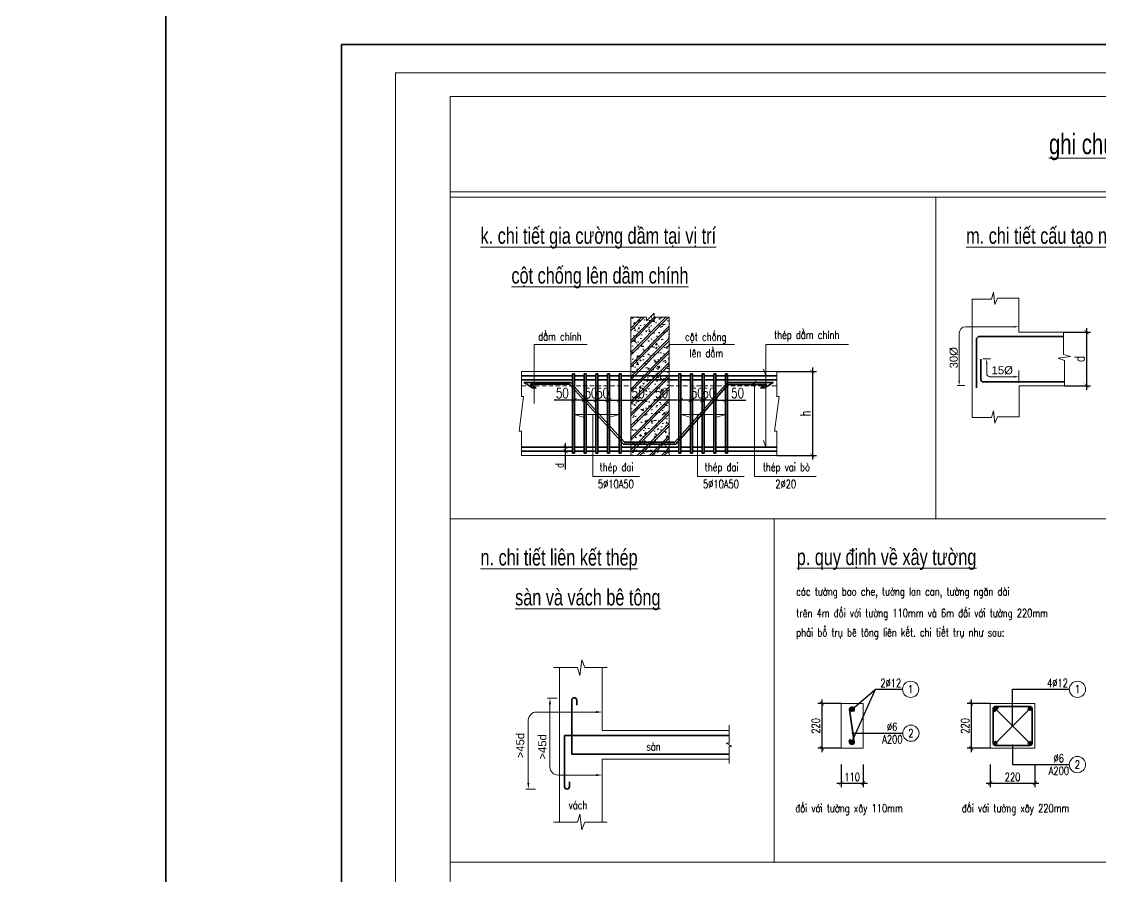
# Model space of a CAD drawing. Extents: x -2098986 to 943, y -1296280 to 73591.
# Drawn here: x -1649126 to -1622489, y -1038187 to -1017093 of the extents above; entities that cross this region are included whole.
import ezdxf
from ezdxf.enums import TextEntityAlignment as Align

# ---------------------------------------------------------------- set-up
doc = ezdxf.new("R2010")
doc.units = 0
doc.header["$LTSCALE"] = 150
doc.header["$PDMODE"] = 35
doc.linetypes.add('HIDDEN', pattern=[0.375, 0.25, -0.125])
doc.layers.get('Defpoints').update_dxf_attribs({"lineweight": 18})
for name, color, linetype, lineweight in [('05.Text', 253, 'Continuous', 18), ('11.Khung bo', 32, 'Continuous', 50), ('12.Khung', 36, 'Continuous', 25), ('KCVN-THAY', 7, 'Continuous', 25), ('LS-DIM', 251, 'Continuous', 13), ('LS-HATCH', 147, 'Continuous', 9), ('LS-TEXT', 60, 'Continuous', 20), ('LS-THAY', 7, 'Continuous', 20), ('LS-THEP', 3, 'Continuous', 35)]:
    doc.layers.add(name, color=color, linetype=linetype, lineweight=lineweight)
doc.layers.add('DIM', color=1, linetype='Continuous')
doc.layers.add('Tpl_Bound', color=1, linetype='Continuous', plot=False)
doc.styles.add('KCVN-LEADER', font='vnromadi.shx', dxfattribs={"width": 0.7, "height": 4})
doc.styles.add('romans.shx', font='romans.shx', dxfattribs={"width": 0.75, "bigfont": 'vns.shx'})
doc.styles.add('TRAC', font='')
doc.styles.add('vnsimpli', font='vnsimli.shx', dxfattribs={"width": 0.75})
doc.styles.get('TRAC').set_extended_font_data('VNI-Helve')
doc.dimstyles.new('D100(250)', dxfattribs={"dimtxt": 250, "dimasz": 100, "dimexe": 100, "dimexo": 0, "dimgap": 50, "dimtad": 1, "dimdec": 0, "dimdsep": 46, "dimtxsty": 'vnsimpli', "dimblk": 'ARCHTICK', "dimcen": 1, "dimdle": 100, "dimclrd": 256, "dimclre": 256, "dimclrt": 60, "dimadec": 0, "dimazin": 0, "dimtfac": 1, "dimtdec": 0, "dimtix": 1, "dimtmove": 0, "dimatfit": 3, "dimfxl": 1, "dimarcsym": 0})
doc.dimstyles.new('D20', dxfattribs={"dimscale": 0, "dimtxt": 200, "dimasz": 100, "dimexe": 100, "dimexo": 1, "dimgap": 50, "dimtad": 1, "dimdec": 0, "dimlfac": 0.2, "dimdsep": 46, "dimtxsty": 'vnsimpli', "dimblk1": 'ARCHTICK', "dimblk2": 'ARCHTICK', "dimsah": 1, "dimcen": 0, "dimdle": 100, "dimclrd": 256, "dimclre": 256, "dimclrt": 60, "dimadec": 0, "dimazin": 0, "dimtfac": 0.004, "dimtdec": 0, "dimtmove": 0, "dimatfit": 3, "dimldrblk": 'ARCHTICK', "dimfxl": 1, "dimtolj": 1, "dimarcsym": 0})
doc.dimstyles.new('D25', dxfattribs={"dimscale": 0, "dimtxt": 200, "dimasz": 100, "dimexe": 100, "dimexo": 0, "dimgap": 50, "dimtad": 1, "dimdec": 0, "dimlfac": 0.25, "dimdsep": 46, "dimtxsty": 'vnsimpli', "dimblk1": 'ARCHTICK', "dimblk2": 'ARCHTICK', "dimsah": 1, "dimcen": 0, "dimdle": 100, "dimclrd": 256, "dimclre": 256, "dimclrt": 60, "dimadec": 0, "dimazin": 0, "dimtfac": 0.004, "dimtdec": 0, "dimtix": 1, "dimtmove": 2, "dimatfit": 3, "dimldrblk": 'ARCHTICK', "dimfxl": 1, "dimtolj": 1, "dimarcsym": 0})
doc.dimstyles.new('LS.GHI CHU', dxfattribs={"dimtxt": 200, "dimasz": 120, "dimexe": 120, "dimexo": 120, "dimgap": 80, "dimtad": 1, "dimdec": 0, "dimzin": 0, "dimdsep": 46, "dimtxsty": 'romans.shx', "dimblk": 'ARCHTICK', "dimcen": 0.09, "dimdle": 120, "dimclrd": 256, "dimclre": 8, "dimclrt": 7, "dimadec": 0, "dimazin": 0, "dimtfac": 1, "dimtdec": 0, "dimtofl": 0, "dimtmove": 0, "dimatfit": 3, "dimldrblk": 'ARCHTICK', "dimfxl": 1, "dimtolj": 1, "dimtzin": 0, "dimarcsym": 0})

# ---------------------------------------------------------------- blocks, each defined once
blk = doc.blocks.new('*U4')
at = {"layer": 'KCVN-THAY', "color": 140}
blk.add_lwpolyline([(214871.76, 86966.68), (215381.8, 86966.68), (215381.8, 86579.68), (214871.76, 86579.68)], close=True, dxfattribs=at)
blk = doc.blocks.new('_ArchTick')
at = {"layer": 'DIM', "color": 0, "const_width": 0.15}
blk.add_lwpolyline([(-0.5, -0.5), (0.5, 0.5)], dxfattribs=at)
blk = doc.blocks.new('*D51')
at = {"layer": 'Defpoints', "color": 0, "transparency": 16777216}
for p in [(-1636512, -1027593), (-1635694, -1027593), (-1636512, -1027696)]:
    blk.add_point(p, dxfattribs=at)
at = {"layer": 'LS-DIM', "lineweight": -2, "transparency": 16777216}
for p, q in [((-1636512, -1027593), (-1635594, -1027593)), ((-1635694, -1027796), (-1635694, -1027493)), ((-1636512, -1027696), (-1635594, -1027696)), ((-1635694, -1028147), (-1635694, -1027696))]:
    blk.add_line(p, q, dxfattribs=at)
at = {"layer": 'LS-DIM', "lineweight": -2, "transparency": 16777216, "xscale": 100, "yscale": 100, "zscale": 100}
for p, rotation in [((-1635694, -1027593), 90), ((-1635694, -1027696), 270)]:
    blk.add_blockref('_ArchTick', p, dxfattribs=dict(at, rotation=rotation))
at = {"layer": 'LS-DIM', "color": 60, "transparency": 16777216, "insert": (-1635844, -1028047), "char_height": 200, "attachment_point": 5, "rotation": 90, "style": 'vnsimpli'}
blk.add_mtext('\\A1;d', dxfattribs=at)
blk = doc.blocks.new('*D52')
at = {"layer": 'Defpoints', "color": 0, "transparency": 16777216}
for p in [(-1630482, -1025728), (-1630482, -1027802), (-1629600, -1027802)]:
    blk.add_point(p, dxfattribs=at)
at = {"layer": 'LS-DIM', "lineweight": -2, "transparency": 16777216}
for p, q in [((-1630482, -1025728), (-1629500, -1025728)), ((-1629600, -1025628), (-1629600, -1027902)), ((-1630482, -1027802), (-1629500, -1027802))]:
    blk.add_line(p, q, dxfattribs=at)
at = {"layer": 'LS-DIM', "lineweight": -2, "transparency": 16777216, "xscale": 100, "yscale": 100, "zscale": 100}
for p, rotation in [((-1629600, -1025728), 90), ((-1629600, -1027802), 270)]:
    blk.add_blockref('_ArchTick', p, dxfattribs=dict(at, rotation=rotation))
at = {"layer": 'LS-DIM', "color": 60, "transparency": 16777216, "insert": (-1629775, -1026765), "char_height": 250, "attachment_point": 5, "rotation": 90, "style": 'vnsimpli'}
blk.add_mtext('h', dxfattribs=at)
blk = doc.blocks.new('*D39')
at = {"layer": 'Defpoints', "color": 0, "transparency": 16777216}
for p in [(-1631987, -1026435), (-1631987, -1026581), (-1631749, -1026581)]:
    blk.add_point(p, dxfattribs=at)
at = {"layer": 'LS-DIM', "lineweight": -2, "transparency": 16777216}
for p, q in [((-1631987, -1026581), (-1631987, -1026335)), ((-1631987, -1026435), (-1631649, -1026435)), ((-1631749, -1026581), (-1631749, -1026335)), ((-1631749, -1026435), (-1631245, -1026435))]:
    blk.add_line(p, q, dxfattribs=at)
at = {"layer": 'LS-DIM', "lineweight": -2, "transparency": 16777216, "xscale": 100, "yscale": 100, "zscale": 100, "rotation": 180}
blk.add_blockref('_ArchTick', (-1631987, -1026435), dxfattribs=at)
at = {"layer": 'LS-DIM', "lineweight": -2, "transparency": 16777216, "xscale": 100, "yscale": 100, "zscale": 100}
blk.add_blockref('_ArchTick', (-1631749, -1026435), dxfattribs=at)
at = {"layer": 'LS-DIM', "color": 60, "transparency": 16777216, "insert": (-1631447, -1026260), "char_height": 250, "attachment_point": 5, "style": 'vnsimpli'}
blk.add_mtext('50', dxfattribs=at)
blk = doc.blocks.new('*D40')
at = {"layer": 'Defpoints', "color": 0, "transparency": 16777216}
for p in [(-1632848, -1026581), (-1632610, -1026435), (-1632610, -1026581)]:
    blk.add_point(p, dxfattribs=at)
at = {"layer": 'LS-DIM', "lineweight": -2, "transparency": 16777216}
for p, q in [((-1632848, -1026435), (-1633522, -1026435)), ((-1632610, -1026435), (-1632948, -1026435)), ((-1632848, -1026581), (-1632848, -1026335)), ((-1632610, -1026581), (-1632610, -1026335))]:
    blk.add_line(p, q, dxfattribs=at)
at = {"layer": 'LS-DIM', "lineweight": -2, "transparency": 16777216, "xscale": 100, "yscale": 100, "zscale": 100, "rotation": 180}
blk.add_blockref('_ArchTick', (-1632848, -1026435), dxfattribs=at)
at = {"layer": 'LS-DIM', "lineweight": -2, "transparency": 16777216, "xscale": 100, "yscale": 100, "zscale": 100}
blk.add_blockref('_ArchTick', (-1632610, -1026435), dxfattribs=at)
at = {"layer": 'LS-DIM', "color": 60, "transparency": 16777216, "insert": (-1633320, -1026260), "char_height": 250, "attachment_point": 5, "style": 'vnsimpli'}
blk.add_mtext('50', dxfattribs=at)
blk = doc.blocks.new('*D41')
at = {"layer": 'Defpoints', "color": 0, "transparency": 16777216}
for p in [(-1632274, -1026435), (-1632274, -1026581), (-1632036, -1026581)]:
    blk.add_point(p, dxfattribs=at)
at = {"layer": 'LS-DIM', "lineweight": -2, "transparency": 16777216}
for p, q in [((-1631936, -1026435), (-1632374, -1026435)), ((-1632274, -1026581), (-1632274, -1026335)), ((-1632036, -1026581), (-1632036, -1026335))]:
    blk.add_line(p, q, dxfattribs=at)
at = {"layer": 'LS-DIM', "lineweight": -2, "transparency": 16777216, "xscale": 100, "yscale": 100, "zscale": 100, "rotation": 180}
blk.add_blockref('_ArchTick', (-1632274, -1026435), dxfattribs=at)
at = {"layer": 'LS-DIM', "lineweight": -2, "transparency": 16777216, "xscale": 100, "yscale": 100, "zscale": 100}
blk.add_blockref('_ArchTick', (-1632036, -1026435), dxfattribs=at)
at = {"layer": 'LS-DIM', "color": 60, "transparency": 16777216, "insert": (-1632155, -1026260), "char_height": 250, "attachment_point": 5, "style": 'vnsimpli'}
blk.add_mtext('50', dxfattribs=at)
blk = doc.blocks.new('*D42')
at = {"layer": 'Defpoints', "color": 0, "transparency": 16777216}
for p in [(-1632561, -1026435), (-1632561, -1026581), (-1632323, -1026581)]:
    blk.add_point(p, dxfattribs=at)
at = {"layer": 'LS-DIM', "lineweight": -2, "transparency": 16777216}
for p, q in [((-1632223, -1026435), (-1632661, -1026435)), ((-1632561, -1026581), (-1632561, -1026335)), ((-1632323, -1026581), (-1632323, -1026335))]:
    blk.add_line(p, q, dxfattribs=at)
at = {"layer": 'LS-DIM', "lineweight": -2, "transparency": 16777216, "xscale": 100, "yscale": 100, "zscale": 100, "rotation": 180}
blk.add_blockref('_ArchTick', (-1632561, -1026435), dxfattribs=at)
at = {"layer": 'LS-DIM', "lineweight": -2, "transparency": 16777216, "xscale": 100, "yscale": 100, "zscale": 100}
blk.add_blockref('_ArchTick', (-1632323, -1026435), dxfattribs=at)
at = {"layer": 'LS-DIM', "color": 60, "transparency": 16777216, "insert": (-1632442, -1026260), "char_height": 250, "attachment_point": 5, "style": 'vnsimpli'}
blk.add_mtext('50', dxfattribs=at)
blk = doc.blocks.new('*D43')
at = {"layer": 'Defpoints', "color": 0, "transparency": 16777216}
for p in [(-1635473, -1026581), (-1635234, -1026435), (-1635234, -1026581)]:
    blk.add_point(p, dxfattribs=at)
at = {"layer": 'LS-DIM', "lineweight": -2, "transparency": 16777216}
for p, q in [((-1635473, -1026435), (-1635976, -1026435)), ((-1635234, -1026435), (-1635573, -1026435)), ((-1635473, -1026581), (-1635473, -1026335)), ((-1635234, -1026581), (-1635234, -1026335))]:
    blk.add_line(p, q, dxfattribs=at)
at = {"layer": 'LS-DIM', "lineweight": -2, "transparency": 16777216, "xscale": 100, "yscale": 100, "zscale": 100, "rotation": 180}
blk.add_blockref('_ArchTick', (-1635473, -1026435), dxfattribs=at)
at = {"layer": 'LS-DIM', "lineweight": -2, "transparency": 16777216, "xscale": 100, "yscale": 100, "zscale": 100}
blk.add_blockref('_ArchTick', (-1635234, -1026435), dxfattribs=at)
at = {"layer": 'LS-DIM', "color": 60, "transparency": 16777216, "insert": (-1635775, -1026260), "char_height": 250, "attachment_point": 5, "style": 'vnsimpli'}
blk.add_mtext('50', dxfattribs=at)
blk = doc.blocks.new('*D44')
at = {"layer": 'Defpoints', "color": 0, "transparency": 16777216}
for p in [(-1634612, -1026435), (-1634612, -1026581), (-1634373, -1026581)]:
    blk.add_point(p, dxfattribs=at)
at = {"layer": 'LS-DIM', "lineweight": -2, "transparency": 16777216}
for p, q in [((-1634612, -1026581), (-1634612, -1026335)), ((-1634612, -1026435), (-1634273, -1026435)), ((-1634373, -1026581), (-1634373, -1026335)), ((-1634373, -1026435), (-1633700, -1026435))]:
    blk.add_line(p, q, dxfattribs=at)
at = {"layer": 'LS-DIM', "lineweight": -2, "transparency": 16777216, "xscale": 100, "yscale": 100, "zscale": 100, "rotation": 180}
blk.add_blockref('_ArchTick', (-1634612, -1026435), dxfattribs=at)
at = {"layer": 'LS-DIM', "lineweight": -2, "transparency": 16777216, "xscale": 100, "yscale": 100, "zscale": 100}
blk.add_blockref('_ArchTick', (-1634373, -1026435), dxfattribs=at)
at = {"layer": 'LS-DIM', "color": 60, "transparency": 16777216, "insert": (-1633902, -1026260), "char_height": 250, "attachment_point": 5, "style": 'vnsimpli'}
blk.add_mtext('50', dxfattribs=at)
blk = doc.blocks.new('*D45')
at = {"layer": 'Defpoints', "color": 0, "transparency": 16777216}
for p in [(-1635186, -1026581), (-1634947, -1026435), (-1634947, -1026581)]:
    blk.add_point(p, dxfattribs=at)
at = {"layer": 'LS-DIM', "lineweight": -2, "transparency": 16777216}
for p, q in [((-1635286, -1026435), (-1634847, -1026435)), ((-1635186, -1026581), (-1635186, -1026335)), ((-1634947, -1026581), (-1634947, -1026335))]:
    blk.add_line(p, q, dxfattribs=at)
at = {"layer": 'LS-DIM', "lineweight": -2, "transparency": 16777216, "xscale": 100, "yscale": 100, "zscale": 100, "rotation": 180}
blk.add_blockref('_ArchTick', (-1635186, -1026435), dxfattribs=at)
at = {"layer": 'LS-DIM', "lineweight": -2, "transparency": 16777216, "xscale": 100, "yscale": 100, "zscale": 100}
blk.add_blockref('_ArchTick', (-1634947, -1026435), dxfattribs=at)
at = {"layer": 'LS-DIM', "color": 60, "transparency": 16777216, "insert": (-1635067, -1026260), "char_height": 250, "attachment_point": 5, "style": 'vnsimpli'}
blk.add_mtext('50', dxfattribs=at)
blk = doc.blocks.new('*D46')
at = {"layer": 'Defpoints', "color": 0, "transparency": 16777216}
for p in [(-1634899, -1026581), (-1634660, -1026435), (-1634660, -1026581)]:
    blk.add_point(p, dxfattribs=at)
at = {"layer": 'LS-DIM', "lineweight": -2, "transparency": 16777216}
for p, q in [((-1634999, -1026435), (-1634560, -1026435)), ((-1634899, -1026581), (-1634899, -1026335)), ((-1634660, -1026581), (-1634660, -1026335))]:
    blk.add_line(p, q, dxfattribs=at)
at = {"layer": 'LS-DIM', "lineweight": -2, "transparency": 16777216, "xscale": 100, "yscale": 100, "zscale": 100, "rotation": 180}
blk.add_blockref('_ArchTick', (-1634899, -1026435), dxfattribs=at)
at = {"layer": 'LS-DIM', "lineweight": -2, "transparency": 16777216, "xscale": 100, "yscale": 100, "zscale": 100}
blk.add_blockref('_ArchTick', (-1634660, -1026435), dxfattribs=at)
at = {"layer": 'LS-DIM', "color": 60, "transparency": 16777216, "insert": (-1634779, -1026260), "char_height": 250, "attachment_point": 5, "style": 'vnsimpli'}
blk.add_mtext('50', dxfattribs=at)
blk = doc.blocks.new('*D67')
at = {"layer": 'Defpoints', "color": 0, "transparency": 16777216}
for p in [(-1623397, -1024761), (-1623373, -1026079), (-1622830, -1026079)]:
    blk.add_point(p, dxfattribs=at)
at = {"layer": 'LS-DIM', "lineweight": -2, "transparency": 16777216}
for p, q in [((-1622830, -1024661), (-1622830, -1026179)), ((-1623397, -1024761), (-1622730, -1024761)), ((-1623373, -1026079), (-1622730, -1026079))]:
    blk.add_line(p, q, dxfattribs=at)
at = {"layer": 'LS-DIM', "lineweight": -2, "transparency": 16777216, "xscale": 100, "yscale": 100, "zscale": 100}
for p, rotation in [((-1622830, -1024761), 90), ((-1622830, -1026079), 270)]:
    blk.add_blockref('_ArchTick', p, dxfattribs=dict(at, rotation=rotation))
at = {"layer": 'LS-DIM', "color": 60, "transparency": 16777216, "insert": (-1623005, -1025420), "char_height": 250, "attachment_point": 5, "rotation": 90, "style": 'vnsimpli'}
blk.add_mtext('d', dxfattribs=at)
blk = doc.blocks.new('*D32')
at = {"layer": 'Defpoints', "color": 0, "transparency": 16777216}
for p in [(-1625208, -1035428), (-1624108, -1035428), (-1624108, -1035884)]:
    blk.add_point(p, dxfattribs=at)
at = {"layer": 'LS-DIM', "lineweight": -2, "transparency": 16777216}
for p, q in [((-1625208, -1035429), (-1625208, -1035984)), ((-1624108, -1035429), (-1624108, -1035984)), ((-1625308, -1035884), (-1624008, -1035884))]:
    blk.add_line(p, q, dxfattribs=at)
at = {"layer": 'LS-DIM', "lineweight": -2, "transparency": 16777216, "xscale": 100, "yscale": 100, "zscale": 100, "rotation": 180}
blk.add_blockref('_ArchTick', (-1625208, -1035884), dxfattribs=at)
at = {"layer": 'LS-DIM', "lineweight": -2, "transparency": 16777216, "xscale": 100, "yscale": 100, "zscale": 100}
blk.add_blockref('_ArchTick', (-1624108, -1035884), dxfattribs=at)
at = {"layer": 'LS-DIM', "color": 60, "transparency": 16777216, "insert": (-1624658, -1035734), "char_height": 200, "attachment_point": 5, "style": 'vnsimpli'}
blk.add_mtext('\\A1;220', dxfattribs=at)
blk = doc.blocks.new('*D33')
at = {"layer": 'Defpoints', "color": 0, "transparency": 16777216}
for p in [(-1625208, -1033922), (-1625680, -1035024), (-1625208, -1035024)]:
    blk.add_point(p, dxfattribs=at)
at = {"layer": 'LS-DIM', "lineweight": -2, "transparency": 16777216}
for p, q in [((-1625209, -1033922), (-1625780, -1033922)), ((-1625680, -1033822), (-1625680, -1035124)), ((-1625209, -1035024), (-1625780, -1035024))]:
    blk.add_line(p, q, dxfattribs=at)
at = {"layer": 'LS-DIM', "lineweight": -2, "transparency": 16777216, "xscale": 100, "yscale": 100, "zscale": 100}
for p, rotation in [((-1625680, -1033922), 90), ((-1625680, -1035024), 270)]:
    blk.add_blockref('_ArchTick', p, dxfattribs=dict(at, rotation=rotation))
at = {"layer": 'LS-DIM', "color": 60, "transparency": 16777216, "insert": (-1625830, -1034473), "char_height": 200, "attachment_point": 5, "rotation": 90, "style": 'vnsimpli'}
blk.add_mtext('\\A1;220', dxfattribs=at)
blk = doc.blocks.new('cotthep')
at = {"layer": 'LS-THAY'}
blk.add_circle((-250, 0), 250, dxfattribs=at)
at = {"layer": 'LS-TEXT', "style": 'vnsimpli', "width": 0.75}
for tag, p in [('10', (-250, -123)), ('24`25', (446, 69)), ('A200', (440, -316))]:
    blk.add_attdef(tag, text='', height=250, dxfattribs=at).set_placement(p, align=Align.CENTER)
blk = doc.blocks.new('THEP DAM')
at = {"layer": 'LS-THEP'}
for p, q in [((-0.6, 0), (0.6, 0)), ((-0.42, 0.42), (0.42, -0.42)), ((-0.42, -0.42), (0.42, 0.42)), ((0, 0.6), (0, -0.6))]:
    blk.add_line(p, q, dxfattribs=at)
blk.add_circle((0, 0), 0.6, dxfattribs=at)
blk = doc.blocks.new('*D34')
at = {"layer": 'Defpoints', "color": 0, "transparency": 16777216}
for p in [(-1628893, -1035428), (-1628343, -1035428), (-1628343, -1035884)]:
    blk.add_point(p, dxfattribs=at)
at = {"layer": 'LS-DIM', "lineweight": -2, "transparency": 16777216}
for p, q in [((-1628893, -1035429), (-1628893, -1035984)), ((-1628343, -1035429), (-1628343, -1035984)), ((-1628993, -1035884), (-1628243, -1035884))]:
    blk.add_line(p, q, dxfattribs=at)
at = {"layer": 'LS-DIM', "lineweight": -2, "transparency": 16777216, "xscale": 100, "yscale": 100, "zscale": 100, "rotation": 180}
blk.add_blockref('_ArchTick', (-1628893, -1035884), dxfattribs=at)
at = {"layer": 'LS-DIM', "lineweight": -2, "transparency": 16777216, "xscale": 100, "yscale": 100, "zscale": 100}
blk.add_blockref('_ArchTick', (-1628343, -1035884), dxfattribs=at)
at = {"layer": 'LS-DIM', "color": 60, "transparency": 16777216, "insert": (-1628618, -1035734), "char_height": 200, "attachment_point": 5, "style": 'vnsimpli'}
blk.add_mtext('\\A1;110', dxfattribs=at)
blk = doc.blocks.new('*D35')
at = {"layer": 'Defpoints', "color": 0, "transparency": 16777216}
for p in [(-1628893, -1033922), (-1629365, -1035024), (-1628893, -1035024)]:
    blk.add_point(p, dxfattribs=at)
at = {"layer": 'LS-DIM', "lineweight": -2, "transparency": 16777216}
for p, q in [((-1628894, -1033922), (-1629465, -1033922)), ((-1629365, -1033822), (-1629365, -1035124)), ((-1628894, -1035024), (-1629465, -1035024))]:
    blk.add_line(p, q, dxfattribs=at)
at = {"layer": 'LS-DIM', "lineweight": -2, "transparency": 16777216, "xscale": 100, "yscale": 100, "zscale": 100}
for p, rotation in [((-1629365, -1033922), 90), ((-1629365, -1035024), 270)]:
    blk.add_blockref('_ArchTick', p, dxfattribs=dict(at, rotation=rotation))
at = {"layer": 'LS-DIM', "color": 60, "transparency": 16777216, "insert": (-1629515, -1034473), "char_height": 200, "attachment_point": 5, "rotation": 90, "style": 'vnsimpli'}
blk.add_mtext('\\A1;220', dxfattribs=at)
blk = doc.blocks.new('100')
at = {"layer": '11.Khung bo', "const_width": 26.7}
blk.add_lwpolyline([(1860913, -945240), (1860913, -916940), (1896063, -916940), (1896063, -945240)], close=True, dxfattribs=at)
blk.add_lwpolyline([(1860913, -945240), (1860913, -916940), (1896063, -916940), (1896063, -945240)], close=True, dxfattribs=at)
blk.add_lwpolyline([(1860913, -945240), (1860913, -916940), (1896063, -916940), (1896063, -945240)], close=True, dxfattribs=at)
at = {"layer": '12.Khung'}
blk.add_lwpolyline([(1901579, -945940), (1901579, -916240), (1859580, -916240), (1859580, -945940)], close=True, dxfattribs=at)
blk.add_lwpolyline([(1901579, -945940), (1901579, -916240), (1859580, -916240), (1859580, -945940)], close=True, dxfattribs=at)
blk.add_lwpolyline([(1901579, -945940), (1901579, -916240), (1859580, -916240), (1859580, -945940)], close=True, dxfattribs=at)

msp = doc.modelspace()

# ---------------------------------------------------------------- hatches: boundary and pattern name
at = {"layer": 'LS-HATCH'}
h = msp.add_hatch(dxfattribs=at)
h.set_pattern_fill('CHAU-01', color=256, scale=50, style=0, pattern_type=2)
h.set_pattern_definition([(50, (-1647788.48, 12197.82), (358.63009, -31.37607), [37.5, -412.5]), (355, (-1647788.48, 12197.82), (-69.37567, 376.09607), [30, -330]), (100.4514, (-1647758.6, 12195.2), (289.25469, 344.71977), [31.8701, -350.57106]), (46.1842, (-1647788.48, 12297.82), (533.62052, -82.7595), [56.25, -618.75]), (96.6356, (-1647744, 12290.93), (467.33135, 487.05894), [47.80514, -525.8565]), (351.1842, (-1647788.5, 12297.8), (467.33097, 487.0593), [45, -495]), (21, (-1647738.48, 12272.82), (298.45353, -201.309445), [37.5, -412.5]), (326, (-1647738.48, 12272.82), (121.65767, 362.57502), [30, -330]), (71.4514, (-1647713.6, 12256.05), (420.11131, 161.26525), [31.8701, -350.57106]), (37.5, (-1647788.48, 12197.82), (6.079928, 166.446927), [0, -326, 0, -335, 0, -331.25]), (7.5, (-1647788.48, 12197.82), (131.53477, 197.205856), [0, -191, 0, -318.5, 0, -126.25]), (327.5, (-1647899.98, 12197.82), (266.911218, -11.277436), [0, -125, 0, -390, 0, -517.5]), (317.5, (-1647949.98, 12197.82), (291.593085, 50.05249), [0, -162.5, 0, -259, 0, -367.5]), (45, (-1647788.48, 12197.82), (-150.26019, 150.26019), []), (45, (-1647788.48, 12259.07), (-150.26019, 150.26019), [])])
h.paths.add_polyline_path([(-1633134.3, -1024389.8), (-1633511.1, -1024389.8), (-1633511.1, -1024290.5), (-1633694.7, -1024473.9), (-1633694.7, -1024389.8), (-1634087.2, -1024389.8), (-1634087.2, -1027802), (-1633134.3, -1027802)])

# ---------------------------------------------------------------- linework, layer by layer
at = {"layer": 'LS-DIM'}
for p, q in [((-1624622.2, -1024623.5), (-1625815.3, -1024623.5)), ((-1624501.3, -1024577.6), (-1624501.3, -1024573.2)), ((-1625976.4, -1025956), (-1625976.4, -1024784.6)), ((-1636469, -1025061.2), (-1636469, -1026516)), ((-1635159.7, -1025061.2), (-1636469, -1025061.2)), ((-1631523.8, -1025061.2), (-1633134.3, -1025061.2)), ((-1630748.8, -1025061.2), (-1630748.8, -1027592.5)), ((-1628707, -1025061.2), (-1630748.8, -1025061.2)), ((-1625390.9, -1025416.6), (-1625200.7, -1025416.6)), ((-1625296.4, -1025537.4), (-1625296.4, -1025777.2)), ((-1624501.3, -1026006.2), (-1624501.3, -1025706.5)), ((-1631063.7, -1026031.2), (-1630993.5, -1025965.1)), ((-1624622.2, -1025857.7), (-1625215.8, -1025857.7)), ((-1625833.4, -1026076.8), (-1626026.7, -1026076.8)), ((-1635472.8, -1026790.9), (-1634373.2, -1026790.9)), ((-1631748.7, -1026790.9), (-1632848.3, -1026790.9))]:
    msp.add_line(p, q, dxfattribs=at)
at = {"layer": 'LS-DIM', "linetype": 'ByBlock'}
for p, q in [((-1630748.8, -1025833.3), (-1630810.9, -1025668.2)), ((-1635472.8, -1026790.9), (-1635256.7, -1026853)), ((-1634373.2, -1026790.9), (-1634600, -1026853)), ((-1632848.3, -1026790.9), (-1632621.5, -1026853)), ((-1631748.7, -1026790.9), (-1631964.8, -1026853)), ((-1630748.8, -1027592.5), (-1630810.9, -1027427.4))]:
    msp.add_line(p, q, dxfattribs=at)
at = {"layer": 'LS-DIM', "ltscale": 0.01}
for p, q in [((-1624231.8, -1034048.3), (-1625082.4, -1034898.3)), ((-1625082.4, -1034048.3), (-1624231.8, -1034898.3))]:
    msp.add_line(p, q, dxfattribs=at)
at = {"layer": 'LS-DIM'}
for points in [[(-1625651.7, -1023939.3), (-1625181.4, -1023939.3), (-1625132.1, -1023772.1), (-1625092.7, -1024077.1), (-1625033.7, -1023919.7), (-1624493.4, -1023919.7)], [(-1623396.8, -1024760.5), (-1623396.8, -1025309.2), (-1623229.6, -1025358.5), (-1623534.5, -1025397.9), (-1623377.1, -1025456.9), (-1623377.1, -1026078.9)], [(-1636786.7, -1027802), (-1636786.7, -1027197.9), (-1636843.7, -1027197.9), (-1636729.8, -1026346.3), (-1636786.7, -1026346.3), (-1636786.7, -1025727.6)], [(-1630481.5, -1027802), (-1630481.5, -1027197.9), (-1630538.5, -1027197.9), (-1630424.6, -1026346.3), (-1630481.5, -1026346.3), (-1630481.5, -1025727.6)], [(-1629503.5, -1028317.1), (-1631029.2, -1028317.1), (-1631029.2, -1025998.7)], [(-1633870.5, -1028317.1), (-1635022.1, -1028317.1), (-1635022.1, -1026790.9)], [(-1631282, -1028317.1), (-1632434, -1028317.1), (-1632434, -1026790.9)], [(-1625651.7, -1026862.7), (-1625181.4, -1026862.7), (-1625132.1, -1026695.4), (-1625092.7, -1027000.4), (-1625033.7, -1026843), (-1624493.4, -1026843)], [(-1635994.5, -1033034.1), (-1635403.9, -1033034.1), (-1635342.1, -1033225.6), (-1635292.6, -1032842.6), (-1635218.4, -1033034.1), (-1634666.6, -1033034.1)], [(-1635900.1, -1033787.5), (-1636142.8, -1033787.5)], [(-1631654.8, -1034452.8), (-1631654.8, -1034899.2), (-1631727.5, -1034899.2), (-1631588, -1034972), (-1631654.8, -1034972), (-1631654.8, -1035403.1)], [(-1636434.7, -1036030.2), (-1636677.4, -1036030.2)], [(-1635994.5, -1036844.5), (-1635403.9, -1036844.5), (-1635342.1, -1036653.1), (-1635292.6, -1037036), (-1635218.4, -1036844.5), (-1634666.6, -1036844.5)]]:
    msp.add_lwpolyline(points, dxfattribs=at)
for points in [[(-1634945.1, -1035686.9), (-1635877.3, -1035686.9, -0.4142136), (-1636079.6, -1035484.6), (-1636079.6, -1033939.3)], [(-1634945.1, -1034130.8), (-1636411.9, -1034130.8, 0.4142136), (-1636614.2, -1034333.2), (-1636614.2, -1035878.5)]]:
    msp.add_lwpolyline(points, format="xyb", dxfattribs=at)
for centre, radius, start, end in [((-1625815.3, -1024784.6), 161.1, 90, 180), ((-1625215.8, -1025777.2), 80.5, 180, 270)]:
    msp.add_arc(centre, radius, start, end, dxfattribs=at)
for points in [[(-1624622.2, -1024603.4), (-1624622.2, -1024643.6), (-1624501.3, -1024623.5)], [(-1625316.5, -1025537.4), (-1625276.2, -1025537.4), (-1625296.4, -1025416.6)], [(-1625996.5, -1025956), (-1625956.3, -1025956), (-1625976.4, -1026076.8)], [(-1624622.2, -1025837.6), (-1624622.2, -1025877.9), (-1624501.3, -1025857.7)], [(-1636104.9, -1033939.3), (-1636054.3, -1033939.3), (-1636079.6, -1033787.5)], [(-1634945.1, -1034105.6), (-1634945.1, -1034156.1), (-1634793.4, -1034130.8)], [(-1636639.5, -1035878.5), (-1636588.9, -1035878.5), (-1636614.2, -1036030.2)], [(-1634945.1, -1035712.2), (-1634945.1, -1035661.6), (-1634793.4, -1035686.9)]]:
    msp.add_solid(points, dxfattribs=at)
at = {"layer": 'LS-THAY'}
for p, q in [((-1638545.3, -1021297), (-1605655.9, -1021297)), ((-1638545.3, -1021427.1), (-1605655.9, -1021427.1)), ((-1626555.1, -1029365.4), (-1626555.1, -1021427.1)), ((-1625651.7, -1026862.7), (-1625651.7, -1023939.3)), ((-1624501.3, -1024760.5), (-1624501.3, -1023937.2)), ((-1634087.2, -1024389.8), (-1634087.2, -1027802)), ((-1633134.3, -1027802), (-1633134.3, -1024389.8)), ((-1624501.3, -1024760.5), (-1623396.8, -1024760.5)), ((-1636786.7, -1025727.6), (-1630481.5, -1025727.6)), ((-1624493.4, -1026078.9), (-1623373.2, -1026078.9)), ((-1624493.4, -1026843), (-1624493.4, -1026078.9)), ((-1636786.7, -1027802), (-1630481.5, -1027802)), ((-1634087.2, -1027802), (-1633134.3, -1027802)), ((-1638545.3, -1029365.4), (-1605655.9, -1029365.4)), ((-1630545.2, -1029365.4), (-1630545.2, -1037835.9)), ((-1635841.3, -1033034.1), (-1635841.3, -1036844.5)), ((-1634793.4, -1033034.1), (-1634793.4, -1034584.6)), ((-1634793.4, -1034067.6), (-1634793.4, -1034363.3)), ((-1634793.4, -1034073.1), (-1634793.4, -1034067.6)), ((-1634793.4, -1034584.6), (-1631654.8, -1034584.6)), ((-1634793.4, -1035294.1), (-1634793.4, -1036844.5)), ((-1634793.4, -1035294.1), (-1631654.8, -1035294.1)), ((-1634793.4, -1035750.1), (-1634793.4, -1035454.4)), ((-1638545.3, -1037835.9), (-1622100.6, -1037835.9))]:
    msp.add_line(p, q, dxfattribs=at)
at = {"layer": 'LS-THAY', "linetype": 'HIDDEN', "ltscale": 3}
for p, q in [((-1636786.7, -1026083.5), (-1634087.2, -1026083.5)), ((-1633134.3, -1026083.5), (-1630481.5, -1026083.5))]:
    msp.add_line(p, q, dxfattribs=at)
at = {"layer": 'LS-THAY'}
for points in [[(-1638545.3, -1018944.3), (-1605655.9, -1018944.3), (-1605655.9, -1046311.5), (-1638545.3, -1046311.5)], [(-1628893.1, -1035024.3), (-1628343.1, -1035024.3), (-1628343.1, -1033922.3), (-1628893.1, -1033922.3)], [(-1625208.4, -1035024.3), (-1624108.4, -1035024.3), (-1624108.4, -1033922.3), (-1625208.4, -1033922.3)]]:
    msp.add_lwpolyline(points, close=True, dxfattribs=at)
msp.add_lwpolyline([(-1633134.3, -1024389.8), (-1633511.1, -1024389.8), (-1633511.1, -1024290.5), (-1633694.7, -1024473.9), (-1633694.7, -1024389.8), (-1634087.2, -1024389.8), (-1634087.2, -1027802), (-1633134.3, -1027802), (-1633134.3, -1024389.8)], dxfattribs=at)
at = {"layer": 'LS-THEP'}
for p, q in [((-1625551.2, -1026131.8), (-1625551.2, -1024941.6)), ((-1623390.4, -1024861.1), (-1625470.6, -1024861.1)), ((-1625439, -1025926.8), (-1625439, -1025423.2)), ((-1635521.5, -1027745), (-1635521.5, -1025784.6)), ((-1635472.8, -1025784.6), (-1635521.5, -1025784.6)), ((-1635472.8, -1025784.6), (-1635521.5, -1025784.6)), ((-1635472.8, -1027745), (-1635472.8, -1025784.6)), ((-1635234.5, -1027745), (-1635234.5, -1025784.6)), ((-1635185.8, -1025784.6), (-1635234.5, -1025784.6)), ((-1635185.8, -1025784.6), (-1635234.5, -1025784.6)), ((-1635185.8, -1027745), (-1635185.8, -1025784.6)), ((-1634947.4, -1027745), (-1634947.4, -1025784.6)), ((-1634898.7, -1025784.6), (-1634947.4, -1025784.6)), ((-1634898.7, -1027745), (-1634898.7, -1025784.6)), ((-1634660.3, -1027745), (-1634660.3, -1025784.6)), ((-1634611.6, -1025784.6), (-1634660.3, -1025784.6)), ((-1634611.6, -1027745), (-1634611.6, -1025784.6)), ((-1634373.2, -1027745), (-1634373.2, -1025784.6)), ((-1634324.5, -1025784.6), (-1634373.2, -1025784.6)), ((-1634324.5, -1027745), (-1634324.5, -1025784.6)), ((-1632897, -1027745), (-1632897, -1025784.6)), ((-1632897, -1025784.6), (-1632848.3, -1025784.6)), ((-1632848.3, -1027745), (-1632848.3, -1025784.6)), ((-1632609.9, -1027745), (-1632609.9, -1025784.6)), ((-1632609.9, -1025784.6), (-1632561.2, -1025784.6)), ((-1632561.2, -1027745), (-1632561.2, -1025784.6)), ((-1632322.8, -1027745), (-1632322.8, -1025784.6)), ((-1632322.8, -1025784.6), (-1632274.1, -1025784.6)), ((-1632274.1, -1027745), (-1632274.1, -1025784.6)), ((-1632035.7, -1027745), (-1632035.7, -1025784.6)), ((-1632035.7, -1025784.6), (-1631987, -1025784.6)), ((-1632035.7, -1025784.6), (-1631987, -1025784.6)), ((-1631987, -1027745), (-1631987, -1025784.6)), ((-1631748.7, -1027745), (-1631748.7, -1025784.6)), ((-1631748.7, -1025784.6), (-1631700, -1025784.6)), ((-1631748.7, -1025784.6), (-1631700, -1025784.6)), ((-1631700, -1027745), (-1631700, -1025784.6)), ((-1635521.5, -1025833.3), (-1636786.7, -1025833.3)), ((-1635521.5, -1025937.1), (-1636786.7, -1025937.1)), ((-1635472.8, -1025833.3), (-1635234.5, -1025833.3)), ((-1635234.5, -1025833.3), (-1635472.8, -1025833.3)), ((-1635472.8, -1025937.1), (-1635234.5, -1025937.1)), ((-1635234.5, -1025937.1), (-1635472.8, -1025937.1)), ((-1635185.8, -1025833.3), (-1634947.4, -1025833.3)), ((-1634947.4, -1025833.3), (-1635185.8, -1025833.3)), ((-1635185.8, -1025937.1), (-1634947.4, -1025937.1)), ((-1634947.4, -1025937.1), (-1635185.8, -1025937.1)), ((-1634898.7, -1025833.3), (-1634660.3, -1025833.3)), ((-1634660.3, -1025833.3), (-1634898.7, -1025833.3)), ((-1634898.7, -1025937.1), (-1634660.3, -1025937.1)), ((-1634660.3, -1025937.1), (-1634898.7, -1025937.1)), ((-1634611.6, -1025833.3), (-1634373.2, -1025833.3)), ((-1634373.2, -1025833.3), (-1634611.6, -1025833.3)), ((-1634611.6, -1025937.1), (-1634373.2, -1025937.1)), ((-1634373.2, -1025937.1), (-1634611.6, -1025937.1)), ((-1632897, -1025833.3), (-1634324.5, -1025833.3)), ((-1632897, -1025937.1), (-1634324.5, -1025937.1)), ((-1632609.9, -1025833.3), (-1632848.3, -1025833.3)), ((-1632848.3, -1025833.3), (-1632609.9, -1025833.3)), ((-1632609.9, -1025937.1), (-1632848.3, -1025937.1)), ((-1632848.3, -1025937.1), (-1632609.9, -1025937.1)), ((-1632561.2, -1025833.3), (-1632322.8, -1025833.3)), ((-1632322.8, -1025833.3), (-1632561.2, -1025833.3)), ((-1632561.2, -1025937.1), (-1632322.8, -1025937.1)), ((-1632322.8, -1025937.1), (-1632561.2, -1025937.1)), ((-1632035.7, -1025833.3), (-1632274.1, -1025833.3)), ((-1632274.1, -1025833.3), (-1632035.7, -1025833.3)), ((-1632035.7, -1025937.1), (-1632274.1, -1025937.1)), ((-1632274.1, -1025937.1), (-1632035.7, -1025937.1)), ((-1631987, -1025833.3), (-1631748.7, -1025833.3)), ((-1631748.7, -1025833.3), (-1631987, -1025833.3)), ((-1631987, -1025937.1), (-1631748.7, -1025937.1)), ((-1631748.7, -1025937.1), (-1631987, -1025937.1)), ((-1630481.5, -1025833.3), (-1631946.7, -1025833.3)), ((-1630481.5, -1025937.1), (-1631946.7, -1025937.1)), ((-1625380.3, -1025985.4), (-1623377.1, -1025985.4)), ((-1636786.7, -1027592.5), (-1635521.5, -1027592.5)), ((-1635234.5, -1027592.5), (-1635472.8, -1027592.5)), ((-1635472.8, -1027592.5), (-1635234.5, -1027592.5)), ((-1634947.4, -1027592.5), (-1635185.8, -1027592.5)), ((-1635185.8, -1027592.5), (-1634947.4, -1027592.5)), ((-1634660.3, -1027592.5), (-1634898.7, -1027592.5)), ((-1634898.7, -1027592.5), (-1634660.3, -1027592.5)), ((-1634373.2, -1027592.5), (-1634611.6, -1027592.5)), ((-1634611.6, -1027592.5), (-1634373.2, -1027592.5)), ((-1634324.5, -1027592.5), (-1632897, -1027592.5)), ((-1632848.3, -1027592.5), (-1632609.9, -1027592.5)), ((-1632609.9, -1027592.5), (-1632848.3, -1027592.5)), ((-1632322.8, -1027592.5), (-1632561.2, -1027592.5)), ((-1632561.2, -1027592.5), (-1632322.8, -1027592.5)), ((-1632274.1, -1027592.5), (-1632035.7, -1027592.5)), ((-1632035.7, -1027592.5), (-1632274.1, -1027592.5)), ((-1631748.7, -1027592.5), (-1631987, -1027592.5)), ((-1631987, -1027592.5), (-1631748.7, -1027592.5)), ((-1631946.7, -1027592.5), (-1630481.5, -1027592.5)), ((-1636786.7, -1027696.3), (-1635521.5, -1027696.3)), ((-1635472.8, -1027745), (-1635521.5, -1027745)), ((-1635234.5, -1027696.3), (-1635472.8, -1027696.3)), ((-1635472.8, -1027696.3), (-1635234.5, -1027696.3)), ((-1635185.8, -1027745), (-1635234.5, -1027745)), ((-1634947.4, -1027696.3), (-1635185.8, -1027696.3)), ((-1635185.8, -1027696.3), (-1634947.4, -1027696.3)), ((-1634898.7, -1027745), (-1634947.4, -1027745)), ((-1634660.3, -1027696.3), (-1634898.7, -1027696.3)), ((-1634898.7, -1027696.3), (-1634660.3, -1027696.3)), ((-1634611.6, -1027745), (-1634660.3, -1027745)), ((-1634373.2, -1027696.3), (-1634611.6, -1027696.3)), ((-1634611.6, -1027696.3), (-1634373.2, -1027696.3)), ((-1634324.5, -1027745), (-1634373.2, -1027745)), ((-1634324.5, -1027696.3), (-1632897, -1027696.3)), ((-1632897, -1027745), (-1632848.3, -1027745)), ((-1632848.3, -1027696.3), (-1632609.9, -1027696.3)), ((-1632609.9, -1027696.3), (-1632848.3, -1027696.3)), ((-1632609.9, -1027745), (-1632561.2, -1027745)), ((-1632322.8, -1027696.3), (-1632561.2, -1027696.3)), ((-1632561.2, -1027696.3), (-1632322.8, -1027696.3)), ((-1632322.8, -1027745), (-1632274.1, -1027745)), ((-1632274.1, -1027696.3), (-1632035.7, -1027696.3)), ((-1632035.7, -1027696.3), (-1632274.1, -1027696.3)), ((-1632035.7, -1027745), (-1631987, -1027745)), ((-1631748.7, -1027696.3), (-1631987, -1027696.3)), ((-1631987, -1027696.3), (-1631748.7, -1027696.3)), ((-1631946.7, -1027696.3), (-1630481.5, -1027696.3)), ((-1631748.7, -1027745), (-1631700, -1027745)), ((-1625138.4, -1034048.3), (-1625138.4, -1034071.5)), ((-1625059.2, -1033992.3), (-1625082.4, -1033992.3)), ((-1625006.1, -1034045.5), (-1625059.2, -1033992.3)), ((-1628566.3, -1034871), (-1628683.1, -1034070.5)), ((-1625138.4, -1034071.5), (-1625085.2, -1034124.6))]:
    msp.add_line(p, q, dxfattribs=at)
for points in [[(-1632995.5, -1027473.3), (-1634241.2, -1027473.3), (-1635574.5, -1025995.4), (-1636717.7, -1025995.4), (-1636511.7, -1026131.5), (-1636424.7, -1026131.5), (-1636558.1, -1026043.4)], [(-1632995.5, -1027473.3), (-1631700, -1025998.7), (-1630570.3, -1025998.7), (-1630783.8, -1026131.5), (-1630873.8, -1026131.5), (-1630737.4, -1026046.7), (-1631678.3, -1026046.7), (-1632973.8, -1027521.3), (-1634262.6, -1027521.3), (-1635595.9, -1026043.4), (-1636558.1, -1026043.4), (-1636557.9, -1026043.5)]]:
    msp.add_lwpolyline(points, dxfattribs=at)
for points in [[(-1631654.8, -1035172.7), (-1634611.3, -1035172.7), (-1635537.8, -1035172.7), (-1635537.8, -1033837.8, -1), (-1635416.4, -1033837.8), (-1635416.4, -1033959.2)], [(-1631654.8, -1034705.9), (-1634793.4, -1034705.9), (-1635719.9, -1034705.9), (-1635719.9, -1035972.3, 1), (-1635598.5, -1035972.3), (-1635598.5, -1035850.9)]]:
    msp.add_lwpolyline(points, format="xyb", dxfattribs=at)
msp.add_lwpolyline([(-1625082.4, -1033992.3), (-1624231.8, -1033992.3, -0.4142136), (-1624175.9, -1034048.3), (-1624175.9, -1034898.4, -0.4142136), (-1624231.8, -1034954.3), (-1625082.4, -1034954.3, -0.4142136), (-1625138.4, -1034898.4), (-1625138.4, -1034048.3, -0.4142136)], format="xyb", close=True, dxfattribs=at)
for centre, radius, start, end in [((-1625470.6, -1024941.6), 80.5, 90, 180), ((-1625380.3, -1025926.8), 58.6, 180, 270), ((-1628624.7, -1034070.5), 58.4, 90, 180), ((-1628624.5, -1034069.9), 57.9, 307.1983, 90.23309), ((-1625082.4, -1034048.3), 56, 90, 180), ((-1628620.4, -1034860.5), 69, 121.76677, 266.40064), ((-1628624.7, -1034871), 58.4, 270, 0)]:
    msp.add_arc(centre, radius, start, end, dxfattribs=at)
at = {"layer": 'Tpl_Bound', "color": 1}
msp.add_lwpolyline([(-1641227.3, -1047355.5), (-1641227.3, -1017655.5), (-1599227.3, -1017655.5), (-1599227.3, -1047355.5)], close=True, dxfattribs=at)

# ---------------------------------------------------------------- block references
at = {"layer": '05.Text', "xscale": 1.000009185772931, "yscale": 1.000009185772931, "zscale": 1.000009185772931}
msp.add_blockref('100', (-3500824, -101407), dxfattribs=at)
at = {"layer": 'Defpoints', "xscale": 100, "yscale": 100, "zscale": 100}
for p in [(-23183742.3, -9709742.8), (-23183742.3, -9709742.8), (-23132738, -9709742.8)]:
    msp.add_blockref('*U4', p, dxfattribs=at)
at = {"layer": 'LS-DIM'}
ref = msp.add_blockref('cotthep', (-1627373.5, -1033569.5), dxfattribs=dict(at, xscale=-0.7999999998137355, yscale=0.7999999998137355, zscale=0.8))
ref.add_attrib('10', '1', dxfattribs={"layer": 'LS-TEXT', "height": 200, "style": 'vnsimpli', "width": 0.75}).set_placement((-1627173.5, -1033668.1), align=Align.CENTER)
ref.add_attrib('24`25', '2`12', dxfattribs={"layer": 'LS-TEXT', "height": 200, "style": 'vnsimpli', "width": 0.75}).set_placement((-1627666.6, -1033514.1), align=Align.CENTER)
ref = msp.add_blockref('cotthep', (-1623257, -1033569.5), dxfattribs=dict(at, xscale=-0.7999999998137355, yscale=0.7999999998137355, zscale=0.8))
ref.add_attrib('10', '1', dxfattribs={"layer": 'LS-TEXT', "height": 200, "style": 'vnsimpli', "width": 0.75}).set_placement((-1623057, -1033668.1), align=Align.CENTER)
ref.add_attrib('24`25', '4`12', dxfattribs={"layer": 'LS-TEXT', "height": 200, "style": 'vnsimpli', "width": 0.75}).set_placement((-1623550, -1033514.1), align=Align.CENTER)
ref = msp.add_blockref('cotthep', (-1627367.5, -1034653.3), dxfattribs=dict(at, xscale=-0.7999999998137355, yscale=0.7999999998137355, zscale=0.8))
ref.add_attrib('10', '2', dxfattribs={"layer": 'LS-TEXT', "height": 200, "style": 'vnsimpli', "width": 0.75}).set_placement((-1627167.5, -1034751.9), align=Align.CENTER)
ref.add_attrib('24`25', '%%C6', dxfattribs={"layer": 'LS-TEXT', "height": 200, "style": 'vnsimpli', "width": 0.75}).set_placement((-1627631, -1034597.8), align=Align.CENTER)
ref.add_attrib('A200', 'A200', dxfattribs={"layer": 'LS-TEXT', "height": 200, "style": 'vnsimpli', "width": 0.75}).set_placement((-1627624.9, -1034905.8), align=Align.CENTER)
ref = msp.add_blockref('cotthep', (-1623257, -1035428.2), dxfattribs=dict(at, xscale=-0.7999999998137355, yscale=0.7999999998137355, zscale=0.8))
ref.add_attrib('10', '2', dxfattribs={"layer": 'LS-TEXT', "height": 200, "style": 'vnsimpli', "width": 0.75}).set_placement((-1623057, -1035526.9), align=Align.CENTER)
ref.add_attrib('24`25', '%%C6', dxfattribs={"layer": 'LS-TEXT', "height": 200, "style": 'vnsimpli', "width": 0.75}).set_placement((-1623520.5, -1035372.8), align=Align.CENTER)
ref.add_attrib('A200', 'A200', dxfattribs={"layer": 'LS-TEXT', "height": 200, "style": 'vnsimpli', "width": 0.75}).set_placement((-1623514.3, -1035680.8), align=Align.CENTER)
at = {"layer": 'LS-THEP', "xscale": 63.63636363809928, "yscale": 63.63636363809928, "zscale": 63.63636363809928, "rotation": 180}
for p in [(-1628624.7, -1034070.5), (-1625082.4, -1034048.3), (-1624231.8, -1034048.3), (-1628624.7, -1034871), (-1625082.4, -1034898.3), (-1624231.8, -1034898.3)]:
    msp.add_blockref('THEP DAM', p, dxfattribs=at)

# ---------------------------------------------------------------- texts
at = {"layer": 'LS-TEXT', "style": 'KCVN-LEADER', "width": 0.75}
msp.add_text('%%Ughi chó chung', height=500, dxfattribs=at).set_placement((-1622197.5, -1020364.7), align=Align.CENTER)
at = {"layer": 'LS-TEXT', "color": 60, "style": 'KCVN-LEADER', "width": 0.75}
for s, p in [('%%Uk. chi tiÕt gia c\xadêng dÇm t¹i vÞ trÝ', (-1637794.7, -1022376.5)), ('%%Um. chi tiÕt cÊu t¹o nót khung', (-1625804.5, -1022376.5)), ('%%Ucét chèng lªn dÇm chÝnh', (-1637031.6, -1023358.5)), ('%%Un. chi tiÕt liªn kÕt thÐp', (-1637794.7, -1030314.8)), ('%%Up. quy ®Þnh vÒ x©y t\xadêng', (-1629986, -1030304.5)), ('%%Usµn vµ v¸ch bª t«ng', (-1636940.2, -1031300.3))]:
    msp.add_text(s, height=400, dxfattribs=at).set_placement(p, align=Align.MIDDLE_LEFT)
at = {"layer": 'LS-TEXT', "style": 'vnsimpli', "width": 0.75}
for s, p in [('dÇm chÝnh', (-1635833, -1024837.8)), ('cét chèng', (-1632232.4, -1024878.8)), ('thÐp dÇm chÝnh', (-1629740.2, -1024826.7)), ('lªn dÇm ', (-1632166.4, -1025246.2)), ('thÐp ®ai', (-1634436.8, -1028113.5)), ('thÐp ®ai', (-1631841.8, -1028113.5)), ('thÐp vai bß', (-1630242.3, -1028113.5)), ('5`10A50', (-1634453, -1028504)), ('5`10A50', (-1631858, -1028504)), ('2`20', (-1630258.5, -1028504))]:
    msp.add_text(s, height=200, dxfattribs=at).set_placement(p, align=Align.MIDDLE)
for s, p in [('c¸c t\xadêng bao che, t\xadêng lan can, t\xadêng ng¨n dµi', (-1629998.7, -1031157.9)), ('trªn 4m ®èi víi t\xadêng 110mm vµ 6m ®èi víi t\xadêng 220mm', (-1629998.7, -1031688.1)), ('ph¶i bæ trô bª t«ng liªn kÕt. chi tiÕt trô nh\xad sau:', (-1629998.7, -1032164.8)), ('®èi víi t\xadêng x©y 110mm', (-1630022.6, -1036505.3)), ('®èi víi t\xadêng x©y 220mm', (-1625910.9, -1036505.3))]:
    msp.add_text(s, height=200, dxfattribs=at).set_placement(p, align=Align.MIDDLE_LEFT)
for s, p in [('sµn', (-1633699.9, -1035080)), ('v¸ch', (-1635619.5, -1036525.8))]:
    msp.add_text(s, height=200, dxfattribs=at).set_placement(p)
at = {"layer": 'LS-TEXT', "char_height": 200, "attachment_point": 5, "rotation": 90, "style": 'TRAC'}
for s, insert in [('30Þ', (-1626108.8, -1025387.5)), ('>45d', (-1636812.2, -1034958.4)), ('>45d', (-1636267.4, -1034991.1))]:
    msp.add_mtext(s, dxfattribs=dict(at, insert=insert))
at = {"layer": 'LS-TEXT', "insert": (-1624912.9, -1025701.2), "char_height": 200, "attachment_point": 5, "style": 'TRAC'}
msp.add_mtext('15Þ', dxfattribs=at)

# ---------------------------------------------------------------- dimensions: what is measured, and where the dimension line sits
at = {"layer": 'LS-DIM'}
for base, p1, p2, text, picture, middle in [((-1622830.3, -1026078.9), (-1623396.8, -1024760.5), (-1623373.2, -1026078.9), 'd', '*D67', (-1623005.3, -1025419.7)), ((-1629599.5, -1027802), (-1630481.5, -1025727.6), (-1630481.5, -1027802), 'h', '*D52', (-1629774.5, -1026764.8))]:
    dim = msp.add_linear_dim(base=base, p1=p1, p2=p2, angle=90, text=text, dimstyle='D100(250)', dxfattribs=at)
    dim.commit()
    dim.dimension.update_dxf_attribs({"geometry": picture, "text_midpoint": middle})
for base, p1, p2, picture, middle in [((-1635234.5, -1026434.9), (-1635472.9, -1026581), (-1635234.5, -1026581), '*D43', (-1635774.6, -1026434.9)), ((-1634947.4, -1026434.9), (-1635185.8, -1026581), (-1634947.4, -1026581), '*D45', (-1635066.6, -1026434.9)), ((-1634660.3, -1026434.9), (-1634898.7, -1026581), (-1634660.3, -1026581), '*D46', (-1634779.5, -1026434.9)), ((-1632609.9, -1026434.9), (-1632848.3, -1026581), (-1632609.9, -1026581), '*D40', (-1633319.9, -1026434.9))]:
    dim = msp.add_linear_dim(base=base, p1=p1, p2=p2, text='50', dimstyle='D100(250)', dxfattribs=at)
    dim.commit()
    dim.dimension.update_dxf_attribs({"geometry": picture, "text_midpoint": middle, "dimtype": 160})
for base, p1, p2, picture, middle in [((-1634611.6, -1026434.9), (-1634373.2, -1026581), (-1634611.6, -1026581), '*D44', (-1633901.5, -1026434.9)), ((-1632561.2, -1026434.9), (-1632322.8, -1026581), (-1632561.2, -1026581), '*D42', (-1632442, -1026434.9)), ((-1632274.1, -1026434.9), (-1632035.7, -1026581), (-1632274.1, -1026581), '*D41', (-1632154.9, -1026434.9)), ((-1631987, -1026434.9), (-1631748.6, -1026581), (-1631987, -1026581), '*D39', (-1631446.8, -1026434.9))]:
    dim = msp.add_linear_dim(base=base, p1=p1, p2=p2, angle=180, text='50', dimstyle='D100(250)', dxfattribs=at)
    dim.commit()
    dim.dimension.update_dxf_attribs({"geometry": picture, "text_midpoint": middle, "dimtype": 160})
dim = msp.add_linear_dim(base=(-1635693.8, -1027592.5), p1=(-1636511.8, -1027696.3), p2=(-1636511.8, -1027592.5), angle=90, text='d', dimstyle='D25', override={"dimscale": 1, "dimtmove": 1}, dxfattribs=at)
dim.commit()
dim.dimension.update_dxf_attribs({"geometry": '*D51', "text_midpoint": (-1635693.8, -1028046.9), "dimtype": 160})
for base, p1, p2, picture, middle in [((-1629365.2, -1035024.3), (-1628893.1, -1033922.3), (-1628893.1, -1035024.3), '*D35', (-1629515.2, -1034473.3)), ((-1625680.5, -1035024.3), (-1625208.4, -1033922.3), (-1625208.4, -1035024.3), '*D33', (-1625830.5, -1034473.3))]:
    dim = msp.add_linear_dim(base=base, p1=p1, p2=p2, angle=90, dimstyle='D20', override={"dimscale": 1}, dxfattribs=at)
    dim.commit()
    dim.dimension.update_dxf_attribs({"geometry": picture, "text_midpoint": middle})
for base, p1, p2, picture, middle in [((-1628343.1, -1035883.5), (-1628893.1, -1035428.2), (-1628343.1, -1035428.2), '*D34', (-1628618.1, -1035733.5)), ((-1624108.4, -1035883.5), (-1625208.4, -1035428.2), (-1624108.4, -1035428.2), '*D32', (-1624658.4, -1035733.5))]:
    dim = msp.add_linear_dim(base=base, p1=p1, p2=p2, dimstyle='D20', override={"dimscale": 1}, dxfattribs=at)
    dim.commit()
    dim.dimension.update_dxf_attribs({"geometry": picture, "text_midpoint": middle})

# ---------------------------------------------------------------- leaders
for points in [[(-1628624.5, -1034069.9), (-1628038.4, -1033569.5), (-1627373.5, -1033569.5)], [(-1628624.5, -1034870.4), (-1628038.4, -1033569.5), (-1627373.5, -1033569.5)], [(-1624657.1, -1034473.3), (-1624657.1, -1033569.5), (-1623257, -1033569.5)], [(-1628600.2, -1034653.3), (-1628069.7, -1034653.3), (-1627367.5, -1034653.3)], [(-1624661.3, -1034955), (-1624661.3, -1035428.2), (-1623257, -1035428.2)]]:
    msp.add_leader(points, dimstyle='LS.GHI CHU', override={"dimscale": 50, "dimasz": 0.5, "dimtad": 0, "dimtxsty": 'vnsimpli', "dimldrblk": 'Origin'}, dxfattribs=at)

doc.saveas('drawing.dxf')
